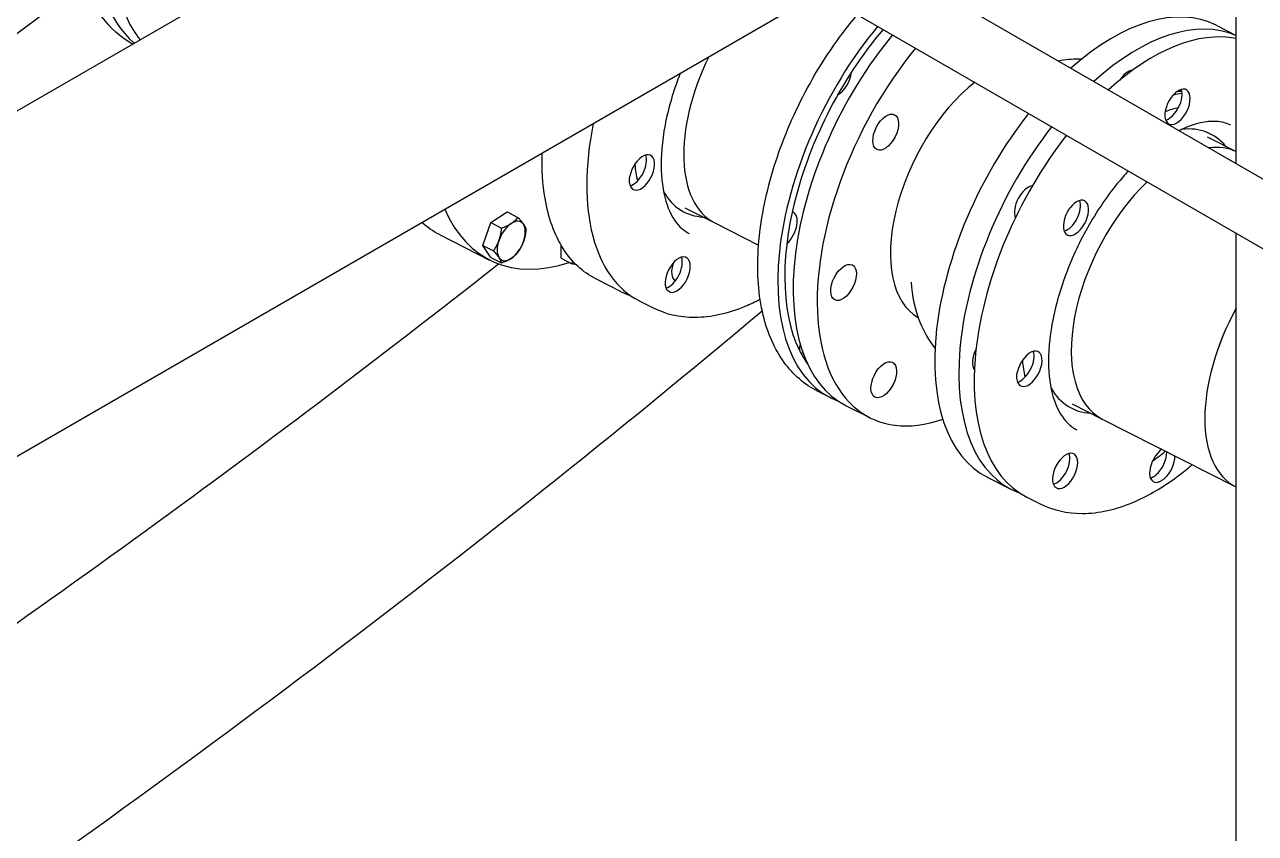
# Model space of a CAD drawing. Header units: millimetres. Extents: x 0 to 100323, y 0 to 59400.
# Drawn here: x 51651 to 52717, y 11239 to 11939 of the extents above; entities that cross this region are included whole.
import ezdxf

# ---------------------------------------------------------------- set-up
doc = ezdxf.new("R2010")
doc.units = ezdxf.units.MM
doc.header["$LTSCALE"] = 100
doc.layers.add('Visible', color=7, linetype='Continuous', lineweight=25)

msp = doc.modelspace()

# ---------------------------------------------------------------- linework, layer by layer
at = {"layer": 'Visible'}
for p, q in [((51288.7, 11659.4), (52294.9, 12240.3)), ((52700, 11819.1), (52700, 12175.2)), ((51418.2, 11435.1), (52424.4, 12016.1)), ((52391.6, 11997.1), (52889.8, 11709.5)), ((51703.4, 11975.2), (51282.5, 11663.8)), ((52339.3, 11966.9), (52863.7, 11664.2)), ((52682.6, 11938.8), (52700, 11930)), ((52675, 11842.1), (52700, 11829.4)), ((52054.7, 11768), (52068.8, 11777.2)), ((52068.8, 11777.2), (52078.2, 11772.5)), ((52222.6, 11780.9), (52248.6, 11767.7)), ((52047.7, 11748.3), (52054.7, 11768)), ((52054.7, 11768), (52064.1, 11763.2)), ((52248.6, 11767.7), (52286.5, 11748.5)), ((52010.3, 11757.6), (52053.7, 11735.6)), ((52700, 10745.1), (52700, 11758.7)), ((52047.7, 11748.3), (52057.1, 11743.5)), ((52054.7, 11737.8), (52047.7, 11748.3)), ((52115.5, 11737.1), (52115.5, 11748.7)), ((52054.7, 11737.8), (52064.1, 11733.1)), ((52115.5, 11737.1), (52124.9, 11732.3)), ((52167.6, 11708.1), (52145.6, 11719.3)), ((52183.2, 11700.2), (52194.2, 11694.7)), ((52348.6, 11616.5), (52337.6, 11622)), ((52361.9, 11609.7), (52382.8, 11599.2)), ((52558.1, 11611.1), (52584.1, 11597.9)), ((52584.1, 11597.9), (52699.7, 11539.3)), ((52484.5, 11547.7), (52505.4, 11537.1)), ((52699.8, 11539.3), (52700, 11539.2)), ((52518.7, 11530.4), (52529.7, 11524.8))]:
    msp.add_line(p, q, dxfattribs=at)
for centre, major_axis, ratio, start_param, end_param in [((51857.2, 12111), (-99, -195.6), 0.538347, 3.111072, 6.160923), ((52583.6, 11743.2), (99, 195.6), 0.538347, 0, 0.939908), ((52604.4, 11732.7), (99, 195.6), 0.538347, 0.031896, 0.946984), ((52447.7, 11812.1), (-99, -195.6), 0.538347, 4.309122, 6.346392), ((52447.7, 11812.1), (-94.9, -187.4), 0.538347, 4.291827, 6.004928), ((52617.7, 11726), (99, 195.6), 0.538347, 0.148848, 0.951487), ((52461, 11805.3), (-99, -195.6), 0.538347, 4.313132, 6.283185), ((52481.8, 11794.8), (-99, -195.6), 0.538347, 4.319398, 6.787661), ((52307.1, 11883.2), (-58.5, -115.5), 0.538347, 4.739385, 6.283185), ((52307.1, 11883.2), (-58.5, -115.5), 0.538347, 4.739385, 6.283185), ((52356, 11892.6), (-7.5, -14.8), 0.538347, 0.659953, 2.206188), ((52605.6, 11884.2), (7.6, 15.1), 0.538347, 0.321872, 1.36727), ((52481.8, 11794.8), (-55.6, -109.8), 0.538347, 3.99717, 6.258458), ((52649.2, 11868.2), (7.5, 14.8), 0.538347, 0.925959, 6.758168), ((52642.2, 11871.8), (7.5, 14.8), 0.538347, 3.59369, 5.831088), ((52607.9, 11731), (73.7, 145.5), 0.538347, 0.322478, 0.372211), ((52610.8, 11729.5), (73.7, 145.5), 0.538347, 0.34985, 0.427688), ((52583.6, 11743.2), (-99, -195.6), 0.538347, 4.349819, 6.283185), ((52282.3, 11895.8), (-99, -195.6), 0.538347, 5.187208, 6.283185), ((52604.4, 11732.7), (-99, -195.6), 0.538347, 4.356002, 6.346392), ((52617.7, 11726), (60.1, 118.7), 0.538347, 6.049555, 6.622928), ((52617.7, 11726), (-99, -195.6), 0.538347, 4.359945, 6.283185), ((52185.6, 11811.4), (7.5, 14.8), 0.538347, 2.496755, 8.328964), ((52642.6, 11713.4), (58.5, 115.5), 0.538347, 0.0163, 0.34699), ((52642.6, 11713.4), (58.5, 115.5), 0.538347, 0.016424, 0.347), ((52178.6, 11814.9), (7.5, 14.8), 0.538347, 3.59369, 5.831088), ((52519.2, 11784.3), (7.6, 15.1), 0.538347, 0.351162, 2.719801), ((52642.6, 11713.4), (-58.5, -115.5), 0.538347, 4.129553, 6.283185), ((52642.6, 11713.4), (-58.5, -115.5), 0.538347, 4.129557, 6.283185), ((52282.3, 11895.8), (-60.1, -118.7), 0.538347, 5.943443, 6.516816), ((52561.3, 11772.1), (7.5, 14.8), 0.538347, 1.711357, 7.543566), ((52554.3, 11775.6), (7.5, 14.8), 0.538347, 3.59369, 5.831088), ((52164.8, 11955.3), (-111.2, -219.6), 0.538347, 5.859637, 6.775416), ((52309.1, 11762), (7.5, 14.8), 0.538347, 4.073873, 6.389668), ((52072.4, 11752.1), (-8.3, -16.5), 0.538347, 3.896334, 4.943532), ((52072.4, 11752.1), (8.3, 16.5), 0.538347, 5.990729, 7.037927), ((52072.4, 11752.1), (8.3, 16.5), 0.538347, 4.943532, 5.990729), ((52060.8, 11758), (7.6, 15.1), 0.538347, 1.601988, 2.00189), ((52072.4, 11752.1), (-8.3, -16.5), 0.538347, 4.943532, 5.990729), ((52072.4, 11752.1), (8.3, 16.5), 0.538347, 3.896334, 4.943532), ((41615.8, 16155.3), (12953.8, 0), 0.57735, 5.570039, 5.650384), ((52072.4, 11752.1), (-8.3, -16.5), 0.538347, 5.990729, 7.037927), ((52216.5, 11722.9), (-7.5, -14.8), 0.538347, 0.140561, 5.97277), ((52209.6, 11726.4), (7.5, 14.8), 0.538347, 3.59369, 5.831088), ((52222.4, 11732.6), (-7.6, -15.1), 0.538347, 4.953499, 6.255536), ((41615.8, 15929.2), (12953.8, 0), 0.57735, 5.578911, 5.68081), ((41615.8, 15929.2), (-12953.8, 0), 0.57735, 2.437319, 2.539217), ((41615.8, 15929.2), (-12953.8, 0), 0.57735, 2.437319, 2.539217), ((41615.8, 15929.2), (-12953.8, 0), 0.57735, 2.437319, 2.539217), ((52758.2, 11654.8), (-58.5, -115.5), 0.538347, 4.646762, 6.283312), ((52758.2, 11654.8), (-58.5, -115.5), 0.538347, 4.646888, 6.283185), ((52332.9, 11666.1), (7.5, 14.8), 0.538347, 2.035825, 2.455489), ((52482.7, 11654.1), (-7.6, -15.1), 0.538347, 4.683621, 6.048075), ((52521, 11641.5), (7.5, 14.8), 0.538347, 2.496755, 8.328964), ((52514.1, 11645.1), (7.5, 14.8), 0.538347, 3.59369, 5.831088), ((52325.9, 11669.6), (7.5, 14.8), 0.538347, 3.654642, 3.797627), ((52332.9, 11666.1), (-7.5, -14.8), 0.538347, 0.059999, 0.140273), ((52617.7, 11726), (-60.1, -118.7), 0.538347, 5.943443, 6.516816), ((52636, 11558.5), (-7.5, -14.8), 0.538347, 3.927875, 6.758168), ((52551.9, 11553.1), (-7.5, -14.8), 0.538347, 0.140561, 5.97277), ((52545, 11556.6), (7.5, 14.8), 0.538347, 3.59369, 5.831088), ((52617.7, 11726), (94.9, 187.4), 0.538347, 3.966845, 4.04812), ((52629, 11562), (7.5, 14.8), 0.538347, 4.067551, 5.496903), ((52636, 11558.5), (-7.5, -14.8), 0.538347, 0.925959, 2.355311), ((52629, 11562), (7.5, 14.8), 0.538347, 3.59369, 3.616575)]:
    msp.add_ellipse(centre, major_axis=major_axis, ratio=ratio, start_param=start_param, end_param=end_param, dxfattribs=at)
for centre in [(52396.6, 11846.3), (52360.1, 11716.2), (52394.9, 11632)]:
    msp.add_ellipse(centre, major_axis=(7.6, 15.1), ratio=0.538347, dxfattribs=at)
for points, knots in [([(51744.4, 11922.5), (51734.2, 11928.2), (51725.4, 11936.2), (51709.8, 11957.5), (51703.8, 11971.4), (51695.9, 12004), (51694.6, 12023.2), (51697, 12064.1), (51700.9, 12085.8), (51713.4, 12129.4), (51722, 12151.2), (51742.8, 12192.9), (51755.1, 12212.7), (51782.3, 12248.8), (51797.2, 12264.9), (51828.6, 12291.9), (51845, 12302.7), (51878.1, 12317.3), (51894.8, 12321.1), (51922.9, 12320.3), (51934.7, 12317.5), (51945.2, 12312.2)], [5.589491, 5.589491, 5.589491, 5.589491, 5.835237, 5.835237, 6.129938, 6.129938, 6.460989, 6.460989, 6.796986, 6.796986, 7.129473, 7.129473, 7.460484, 7.460484, 7.79281, 7.79281, 8.128592, 8.128592, 8.460683, 8.460683, 8.709273, 8.709273, 8.709273, 8.709273]), ([(51959.6, 12303.4), (51951.6, 12305.7), (51942.9, 12306.5), (51919.8, 12304.8), (51904.8, 12300.3), (51874.1, 12284.9), (51858.4, 12273.8), (51828, 12246.3), (51813.4, 12229.9), (51786.6, 12193.3), (51774.4, 12173.1), (51753.9, 12131.2), (51745.5, 12109.3), (51733.2, 12066.2), (51729.4, 12044.9), (51726.7, 12004.9), (51727.8, 11986.3), (51735, 11953.5), (51741.1, 11939.4), (51750, 11927.6), (51750.5, 11926.9), (51751, 11926.3)], [5.635975, 5.635975, 5.635975, 5.635975, 5.840439, 5.840439, 6.158547, 6.158547, 6.480479, 6.480479, 6.802336, 6.802336, 7.123771, 7.123771, 7.44507, 7.44507, 7.766553, 7.766553, 8.088481, 8.088481, 8.410231, 8.410231, 8.429667, 8.429667, 8.429667, 8.429667]), ([(52337.6, 11622), (52326.3, 11627.8), (52316.5, 11636.4), (52300.3, 11658.5), (52294.3, 11672.4), (52286.4, 11705), (52285, 11724.2), (52287.5, 11765.1), (52291.4, 11786.8), (52303.9, 11830.4), (52312.5, 11852.2), (52333.3, 11893.9), (52345.6, 11913.8), (52363.4, 11937.3), (52367.7, 11942.7), (52372.2, 11948)], [5.724997, 5.724997, 5.724997, 5.724997, 5.992554, 5.992554, 6.287255, 6.287255, 6.618306, 6.618306, 6.954303, 6.954303, 7.28679, 7.28679, 7.617801, 7.617801, 7.720736, 7.720736, 7.720736, 7.720736]), ([(52566, 11909.3), (52565.3, 11909.3), (52564.7, 11909.4), (52557.9, 11909.5), (52552, 11908.9), (52546.3, 11907.8)], [5.3887417, 5.3887417, 5.3887417, 5.3887417, 5.4029499, 5.4029499, 5.5363978, 5.5363978, 5.5363978, 5.5363978]), ([(52218.7, 11897.3), (52217.8, 11895), (52216.9, 11892.6), (52210.8, 11875.6), (52206.9, 11860.9), (52202.4, 11833.4), (52201.7, 11820.5), (52203.2, 11797.9), (52205.3, 11788.2), (52211.5, 11772.5), (52215.6, 11766.8), (52222.1, 11761.1), (52224.3, 11759.6), (52226.5, 11758.5)], [4.580702, 4.580702, 4.580702, 4.580702, 4.630304, 4.630304, 4.935473, 4.935473, 5.236652, 5.236652, 5.532437, 5.532437, 5.837126, 5.837126, 5.975414, 5.975414, 5.975414, 5.975414]), ([(52647.3, 11880.3), (52647.6, 11880.6), (52647.9, 11880.9), (52649.2, 11881.8), (52650.1, 11882.4), (52651.4, 11883), (52651.8, 11883.1), (52652.2, 11883.2)], [-2.1952792, -2.1952792, -2.1952792, -2.1952792, -2.0993492, -2.0993492, -1.8229843, -1.8229843, -1.7097702, -1.7097702, -1.7097702, -1.7097702]), ([(52695.4, 11852.2), (52691.5, 11854.1), (52687.2, 11855.3), (52674.4, 11855.9), (52664.8, 11854), (52652.9, 11848.6), (52651.8, 11848.1), (52650.7, 11847.5)], [2.8338212, 2.8338212, 2.8338212, 2.8338212, 3.0688446, 3.0688446, 3.4266078, 3.4266078, 3.462812, 3.462812, 3.462812, 3.462812]), ([(52145.6, 11719.3), (52134.4, 11724.9), (52124.8, 11733.9), (52109.9, 11757.4), (52104.5, 11772.2), (52099.6, 11801.1), (52098.7, 11814.3), (52099.2, 11828.3)], [3.8963344, 3.8963344, 3.8963344, 3.8963344, 4.2057694, 4.2057694, 4.5231366, 4.5231366, 4.752774, 4.752774, 4.752774, 4.752774]), ([(52174.8, 11802), (52174.8, 11802.4), (52174.7, 11802.7), (52174.6, 11804.2), (52174.7, 11805.4), (52174.9, 11807.2), (52175, 11807.7), (52175.1, 11808.2)], [-2.1952792, -2.1952792, -2.1952792, -2.1952792, -2.0993492, -2.0993492, -1.8229843, -1.8229843, -1.7097702, -1.7097702, -1.7097702, -1.7097702]), ([(52606.5, 11812.6), (52603.4, 11809.2), (52600.2, 11805.5), (52587.7, 11790.2), (52579, 11777.3), (52563.5, 11749.7), (52556.8, 11735), (52546.2, 11705.7), (52542.4, 11691.1), (52537.8, 11663.5), (52537.1, 11650.6), (52538.6, 11628), (52540.7, 11618.3), (52547, 11602.7), (52551.1, 11597), (52557.6, 11591.2), (52559.7, 11589.8), (52562, 11588.6)], [3.920626, 3.920626, 3.920626, 3.920626, 4.020872, 4.020872, 4.324365, 4.324365, 4.630304, 4.630304, 4.935473, 4.935473, 5.236652, 5.236652, 5.532437, 5.532437, 5.837126, 5.837126, 5.975414, 5.975414, 5.975414, 5.975414]), ([(52552.4, 11774), (52552.6, 11774.4), (52552.8, 11774.9), (52553.6, 11776.6), (52554.3, 11777.9), (52555.3, 11779.5), (52555.7, 11780), (52556, 11780.4)], [-2.1952792, -2.1952792, -2.1952792, -2.1952792, -2.0993492, -2.0993492, -1.8229843, -1.8229843, -1.7097702, -1.7097702, -1.7097702, -1.7097702]), ([(52210.2, 11707.7), (52210, 11707.8), (52209.7, 11707.9), (52208.7, 11708.3), (52208.1, 11708.7), (52207.4, 11709.5), (52207.2, 11709.8), (52207, 11710.1)], [-2.1952792, -2.1952792, -2.1952792, -2.1952792, -2.0993492, -2.0993492, -1.8229843, -1.8229843, -1.7097702, -1.7097702, -1.7097702, -1.7097702]), ([(52418.5, 11716.4), (52419.4, 11704.7), (52421.7, 11692.9), (52429.5, 11673.7), (52433.7, 11666.1), (52439.3, 11659.1)], [1.2746732, 1.2746732, 1.2746732, 1.2746732, 1.5664468, 1.5664468, 1.7610653, 1.7610653, 1.7610653, 1.7610653]), ([(52194.2, 11694.7), (52205.5, 11688.9), (52218.3, 11686.1), (52245.7, 11686.2), (52260.4, 11689.5), (52279.3, 11697.4), (52283.6, 11699.5), (52287.9, 11701.7)], [5.9754138, 5.9754138, 5.9754138, 5.9754138, 6.2429708, 6.2429708, 6.5376713, 6.5376713, 6.6244391, 6.6244391, 6.6244391, 6.6244391]), ([(52325.9, 11651.1), (52325.8, 11651.1), (52325.8, 11651.2), (52325.5, 11651.3), (52325.4, 11651.3), (52325.2, 11651.4)], [-0.60108386, -0.60108386, -0.60108386, -0.60108386, -0.57815405, -0.57815405, -0.50812355, -0.50812355, -0.50812355, -0.50812355]), ([(52510.3, 11632.2), (52510.2, 11632.5), (52510.2, 11632.9), (52510.1, 11634.4), (52510.1, 11635.6), (52510.3, 11637.3), (52510.4, 11637.8), (52510.5, 11638.4)], [-2.1952792, -2.1952792, -2.1952792, -2.1952792, -2.0993492, -2.0993492, -1.8229843, -1.8229843, -1.7097702, -1.7097702, -1.7097702, -1.7097702]), ([(52529.7, 11524.8), (52541, 11519.1), (52553.7, 11516.3), (52581.1, 11516.3), (52595.9, 11519.7), (52626.9, 11532.6), (52643.1, 11542.9), (52659.8, 11556.7), (52660.8, 11557.6), (52661.9, 11558.5)], [5.9754138, 5.9754138, 5.9754138, 5.9754138, 6.2429708, 6.2429708, 6.5376713, 6.5376713, 6.8687225, 6.8687225, 6.8905908, 6.8905908, 6.8905908, 6.8905908]), ([(52545.7, 11537.9), (52545.4, 11538), (52545.1, 11538), (52544.2, 11538.4), (52543.5, 11538.9), (52542.8, 11539.7), (52542.6, 11540), (52542.4, 11540.3)], [-2.1952792, -2.1952792, -2.1952792, -2.1952792, -2.0993492, -2.0993492, -1.8229843, -1.8229843, -1.7097702, -1.7097702, -1.7097702, -1.7097702]), ([(52626, 11547.1), (52626.1, 11547.1), (52626.2, 11547.1), (52626.6, 11547.3), (52627.1, 11547.5), (52627.7, 11547.7), (52627.8, 11547.8), (52628.1, 11548), (52628.2, 11548), (52628.3, 11548.1), (52628.3, 11548.1), (52628.4, 11548.1), (52628.4, 11548.1), (52628.4, 11548.2), (52628.5, 11548.2), (52628.5, 11548.2), (52628.5, 11548.2), (52628.6, 11548.3), (52628.7, 11548.3), (52629.3, 11548.7), (52629.8, 11549.1), (52630.5, 11549.6), (52630.7, 11549.8), (52630.9, 11549.9)], [-0.6010839, -0.6010839, -0.6010839, -0.6010839, -0.5781541, -0.5781541, -0.4517174, -0.4517174, -0.3993715, -0.3993715, -0.3779874, -0.3779874, -0.3670552, -0.3670552, -0.3600101, -0.3600101, -0.3533864, -0.3533864, -0.3445439, -0.3445439, -0.3250402, -0.3250402, -0.1688895, -0.1688895, -0.1165159, -0.1165159, -0.1165159, -0.1165159]), ([(52637.8, 11546.4), (52637.5, 11546.2), (52637.2, 11545.9), (52635.9, 11544.9), (52635, 11544.4), (52633.7, 11543.8), (52633.3, 11543.7), (52632.9, 11543.6)], [-2.1952792, -2.1952792, -2.1952792, -2.1952792, -2.0993492, -2.0993492, -1.8229843, -1.8229843, -1.7097702, -1.7097702, -1.7097702, -1.7097702])]:
    msp.add_open_spline(points, degree=3, knots=knots, dxfattribs=at)
for points in [[(52650, 11867.5), (52646.2, 11866.6), (52642.3, 11865.4), (52638.5, 11864)], [(52179.4, 11818.5), (52179.9, 11813.5), (52180.6, 11808.6), (52181.7, 11803.9)], [(52010.3, 11757.6), (52004.8, 11760.4), (51999.6, 11763.9), (51994.8, 11768.1)], [(52167.6, 11708.1), (52170.2, 11706.8), (52173, 11705.6), (52175.8, 11704.7)], [(52514.9, 11648.6), (52515.3, 11643.6), (52516.1, 11638.8), (52517.1, 11634.1)]]:
    msp.add_open_spline(points, degree=3, dxfattribs=at)
for points, weights in [([(52061.9, 11752.7), (52063.5, 11757.3), (52064.1, 11763.2)], [1, 1.0379548493, 1]), ([(52064.1, 11763.2), (52069.2, 11765.1), (52072.4, 11767.2)], [1, 1.0379548493, 1]), ([(52072.4, 11767.2), (52075.7, 11769.4), (52078.2, 11772.5)], [1, 1.0379548493, 1]), ([(52078.2, 11772.5), (52081.3, 11769), (52083, 11766.6)], [1, 1.0379548493, 1]), ([(52083, 11766.6), (52084.6, 11764.2), (52085.2, 11762)], [1, 1.0379548493, 1]), ([(52057.1, 11743.5), (52060.2, 11748.2), (52061.9, 11752.7)], [1, 1.0379548493, 1]), ([(52085.2, 11762), (52084.6, 11756.1), (52083, 11751.5)], [1, 1.0379548493, 1]), ([(52061.9, 11737.7), (52060.2, 11740.1), (52057.1, 11743.5)], [1, 1.0379548493, 1]), ([(52078.2, 11742.3), (52075.7, 11739.2), (52072.4, 11737.1)], [1, 1.0379548493, 1]), ([(52083, 11751.5), (52081.3, 11747), (52078.2, 11742.3)], [1, 1.0379548493, 1]), ([(52064.1, 11733.1), (52063.5, 11735.2), (52061.9, 11737.7)], [1, 1.0379548493, 1]), ([(52072.4, 11737.1), (52069.2, 11734.9), (52064.1, 11733.1)], [1, 1.0379548493, 1]), ([(52124.9, 11732.3), (52125.3, 11733.5), (52125.6, 11734.8)], [1, 1.01137039929, 1.01592817872]), ([(52128.4, 11731.7), (52126.9, 11732), (52124.9, 11732.3)], [1.01849902762, 1.0159643293, 1])]:
    msp.add_rational_spline(points, weights, degree=2, dxfattribs=at)

doc.saveas('drawing.dxf')
